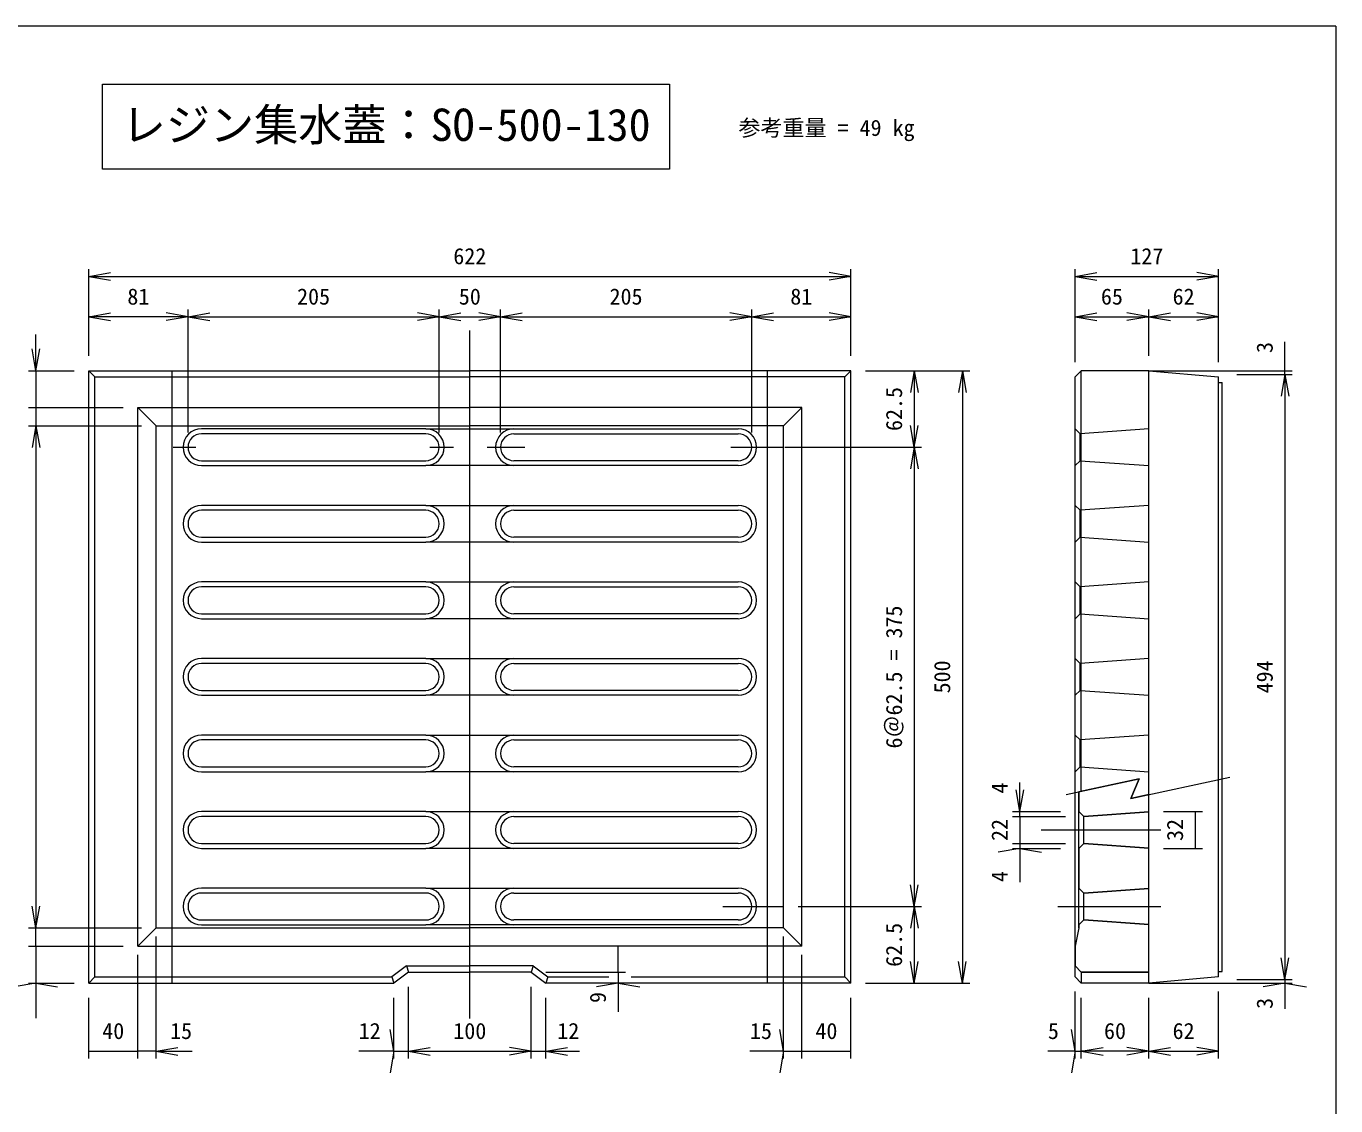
# Model space of a CAD drawing. Units: millimetres on the paper, scale 1:6. Extents: x 70 to 700, y 33 to 686.
# Drawn here: x 521.8 to 699.9, y 160.1 to 307 of the extents above; entities that cross this region are included whole.
import ezdxf
from ezdxf.enums import TextEntityAlignment as Align

# ---------------------------------------------------------------- set-up
doc = ezdxf.new("R2010")
doc.units = ezdxf.units.MM
doc.layers.add('シート4', color=4, linetype='Continuous', lineweight=18)
doc.styles.add('ＭＳ ゴシック-5.0-0.0', font='')
doc.styles.get('ＭＳ ゴシック-5.0-0.0').set_extended_font_data('ＭＳ ゴシック-5.0-0.0')

msp = doc.modelspace()

# ---------------------------------------------------------------- linework, layer by layer
at = {"layer": 'シート4', "color": 2}
for p, q in [((699.902, 307.023), (75.152, 307.023)), ((699.902, 307.023), (699.902, 33.285)), ((530.289, 260.142), (582.122, 260.142)), ((530.289, 176.809), (530.289, 260.142)), ((633.956, 260.142), (582.122, 260.142)), ((633.956, 176.809), (633.956, 260.142)), ((665.289, 260.142), (664.455, 259.309)), ((665.289, 202.903), (665.289, 260.142)), ((674.455, 260.142), (665.289, 260.142)), ((674.455, 176.809), (674.455, 260.142)), ((674.455, 260.142), (683.955, 259.309)), ((664.455, 177.642), (664.455, 259.309)), ((683.955, 177.642), (683.955, 259.309)), ((683.955, 258.551), (684.455, 258.551)), ((684.455, 178.4), (684.455, 258.551)), ((576.122, 251.559), (545.622, 251.559)), ((588.122, 251.559), (618.622, 251.559)), ((545.622, 247.892), (576.122, 247.892)), ((618.622, 247.892), (588.122, 247.892)), ((576.122, 241.142), (545.622, 241.142)), ((588.122, 241.142), (618.622, 241.142)), ((545.622, 237.476), (576.122, 237.476)), ((618.622, 237.476), (588.122, 237.476)), ((576.122, 230.726), (545.622, 230.726)), ((588.122, 230.726), (618.622, 230.726)), ((545.622, 227.059), (576.122, 227.059)), ((618.622, 227.059), (588.122, 227.059)), ((576.122, 220.309), (545.622, 220.309)), ((588.122, 220.309), (618.622, 220.309)), ((545.622, 216.642), (576.122, 216.642)), ((618.622, 216.642), (588.122, 216.642)), ((576.122, 209.892), (545.622, 209.892)), ((588.122, 209.892), (618.622, 209.892)), ((545.622, 206.226), (576.122, 206.226)), ((618.622, 206.226), (588.122, 206.226)), ((672.004, 201.933), (685.482, 204.847)), ((663.242, 202.461), (673.174, 204.608)), ((673.174, 204.608), (672.004, 201.933)), ((664.955, 184.309), (664.955, 202.831)), ((664.955, 200.142), (665.622, 199.476)), ((674.455, 200.106), (665.622, 199.476)), ((576.122, 199.476), (545.622, 199.476)), ((588.122, 199.476), (618.622, 199.476)), ((665.622, 195.809), (665.622, 199.476)), ((545.622, 195.809), (576.122, 195.809)), ((618.622, 195.809), (588.122, 195.809)), ((665.622, 195.809), (664.955, 195.142)), ((665.622, 195.809), (674.455, 195.178)), ((576.122, 189.059), (545.622, 189.059)), ((588.122, 189.059), (618.622, 189.059)), ((664.955, 189.726), (665.622, 189.059)), ((674.455, 189.69), (665.622, 189.059)), ((665.622, 185.392), (665.622, 189.059)), ((545.622, 185.392), (576.122, 185.392)), ((618.622, 185.392), (588.122, 185.392)), ((665.622, 185.392), (664.955, 184.726)), ((665.622, 185.392), (674.455, 184.761)), ((664.955, 184.309), (664.455, 181.809)), ((573.789, 178.309), (571.789, 176.809)), ((573.789, 178.309), (582.122, 178.309)), ((590.456, 178.309), (582.122, 178.309)), ((590.456, 178.309), (592.456, 176.809)), ((664.455, 179.142), (665.289, 178.309)), ((665.289, 178.309), (665.289, 176.809)), ((674.455, 178.309), (665.289, 178.309)), ((683.955, 178.4), (684.455, 178.4)), ((530.289, 176.809), (571.789, 176.809)), ((633.956, 176.809), (592.456, 176.809)), ((664.455, 177.642), (665.289, 176.809)), ((674.455, 176.809), (665.289, 176.809)), ((683.955, 177.642), (674.455, 176.809))]:
    msp.add_line(p, q, dxfattribs=at)
at = {"layer": 'シート4'}
for p, q in [((532.171, 299.115), (609.292, 299.115)), ((532.171, 287.547), (532.171, 299.115)), ((609.292, 299.115), (609.292, 287.547)), ((609.292, 287.547), (532.171, 287.547)), ((530.289, 262.142), (530.289, 273.97)), ((530.289, 272.97), (533.243, 273.491)), ((530.289, 272.97), (533.243, 272.449)), ((530.289, 272.97), (633.956, 272.97)), ((633.956, 272.97), (631.001, 273.491)), ((633.956, 272.97), (631.001, 272.449)), ((633.956, 262.142), (633.956, 273.97)), ((664.455, 261.309), (664.455, 273.97)), ((664.455, 272.97), (667.41, 273.491)), ((664.455, 272.97), (667.41, 272.449)), ((664.455, 272.97), (683.955, 272.97)), ((683.955, 272.97), (681.001, 273.491)), ((683.955, 272.97), (681.001, 272.449)), ((683.955, 261.309), (683.955, 273.97)), ((530.289, 267.472), (533.243, 267.993)), ((530.289, 267.472), (533.243, 266.951)), ((543.789, 267.472), (530.289, 267.472)), ((543.789, 267.472), (540.834, 267.993)), ((543.789, 267.472), (540.834, 266.951)), ((543.789, 251.726), (543.789, 268.472)), ((543.789, 267.472), (546.743, 267.993)), ((543.789, 267.472), (546.743, 266.951)), ((543.789, 267.472), (577.956, 267.472)), ((577.956, 267.472), (575.001, 267.993)), ((577.956, 267.472), (575.001, 266.951)), ((577.956, 251.726), (577.956, 268.472)), ((577.956, 267.472), (580.91, 267.993)), ((577.956, 267.472), (580.91, 266.951)), ((577.956, 267.472), (586.289, 267.472)), ((586.289, 267.472), (583.334, 267.993)), ((586.289, 267.472), (583.334, 266.951)), ((586.289, 251.726), (586.289, 268.472)), ((586.289, 267.472), (589.243, 267.993)), ((586.289, 267.472), (589.243, 266.951)), ((586.289, 267.472), (620.456, 267.472)), ((620.456, 267.472), (617.501, 267.993)), ((620.456, 267.472), (617.501, 266.951)), ((620.456, 251.726), (620.456, 268.472)), ((620.456, 267.472), (623.41, 267.993)), ((620.456, 267.472), (623.41, 266.951)), ((620.456, 267.472), (633.956, 267.472)), ((633.956, 267.472), (631.001, 267.993)), ((633.956, 267.472), (631.001, 266.951)), ((664.455, 267.472), (667.41, 267.993)), ((664.455, 267.472), (667.41, 266.951)), ((664.455, 267.472), (674.455, 267.472)), ((674.455, 267.472), (671.501, 267.993)), ((674.455, 267.472), (671.501, 266.951)), ((674.455, 262.142), (674.455, 268.472)), ((674.455, 267.472), (677.41, 267.993)), ((674.455, 267.472), (677.41, 266.951)), ((674.455, 267.472), (683.955, 267.472)), ((683.955, 267.472), (681.001, 267.993)), ((683.955, 267.472), (681.001, 266.951)), ((582.122, 171.973), (582.122, 265.593)), ((523.091, 260.142), (523.091, 265.063)), ((692.981, 260.142), (692.981, 264.051)), ((523.091, 260.142), (522.57, 263.097)), ((523.091, 260.142), (523.612, 263.097)), ((522.091, 260.142), (528.289, 260.142)), ((523.091, 260.142), (523.091, 255.142)), ((530.289, 260.142), (531.122, 259.309)), ((541.622, 176.809), (541.622, 260.142)), ((622.622, 176.809), (622.622, 260.142)), ((633.956, 260.142), (633.122, 259.309)), ((635.956, 260.142), (650.115, 260.142)), ((642.567, 260.142), (642.046, 257.188)), ((642.567, 260.142), (643.088, 257.188)), ((642.567, 260.142), (642.567, 249.726)), ((649.115, 260.142), (648.594, 257.188)), ((649.115, 260.142), (649.636, 257.188)), ((649.115, 260.142), (649.115, 176.809)), ((674.455, 260.142), (693.981, 260.142)), ((692.981, 259.642), (692.981, 260.142)), ((531.122, 259.309), (582.122, 259.309)), ((531.122, 177.642), (531.122, 259.309)), ((633.122, 259.309), (582.122, 259.309)), ((633.122, 177.642), (633.122, 259.309)), ((686.455, 259.642), (693.981, 259.642)), ((692.981, 259.642), (692.46, 256.688)), ((692.981, 259.642), (693.502, 256.688)), ((692.981, 259.642), (692.981, 177.309)), ((522.091, 255.142), (534.956, 255.142)), ((523.091, 255.142), (523.091, 252.642)), ((536.956, 255.142), (539.456, 252.642)), ((536.956, 255.142), (582.122, 255.142)), ((536.956, 181.809), (536.956, 255.142)), ((627.289, 255.142), (582.122, 255.142)), ((627.289, 255.142), (624.789, 252.642)), ((627.289, 181.809), (627.289, 255.142)), ((522.091, 252.642), (537.456, 252.642)), ((523.091, 252.642), (522.57, 249.688)), ((523.091, 252.642), (523.612, 249.688)), ((523.091, 252.642), (523.091, 184.309)), ((539.456, 252.642), (582.122, 252.642)), ((539.456, 184.309), (539.456, 252.642)), ((576.122, 252.226), (545.622, 252.226)), ((576.122, 252.226), (588.122, 252.226)), ((624.789, 252.642), (582.122, 252.642)), ((588.122, 252.226), (618.622, 252.226)), ((624.789, 184.309), (624.789, 252.642)), ((642.567, 249.726), (642.046, 252.68)), ((642.567, 249.726), (643.088, 252.68)), ((664.455, 252.226), (665.122, 251.559)), ((674.455, 252.226), (665.122, 251.559)), ((665.122, 247.892), (665.122, 251.559)), ((541.785, 249.726), (544.845, 249.726)), ((576.693, 249.726), (579.915, 249.726)), ((584.48, 249.726), (589.616, 249.726)), ((617.616, 249.726), (624.789, 249.726)), ((624.956, 249.726), (643.567, 249.726)), ((642.567, 249.726), (642.046, 246.771)), ((642.567, 249.726), (643.088, 246.771)), ((642.567, 249.726), (642.567, 187.226)), ((665.122, 247.892), (664.455, 247.226)), ((665.122, 247.892), (674.455, 247.226)), ((545.622, 247.226), (576.122, 247.226)), ((588.122, 247.226), (576.122, 247.226)), ((618.622, 247.226), (588.122, 247.226)), ((576.122, 241.809), (545.622, 241.809)), ((576.122, 241.809), (588.122, 241.809)), ((588.122, 241.809), (618.622, 241.809)), ((664.455, 241.809), (665.122, 241.142)), ((674.455, 241.809), (665.122, 241.142)), ((665.122, 237.476), (665.122, 241.142)), ((665.122, 237.476), (664.455, 236.809)), ((665.122, 237.476), (674.455, 236.809)), ((545.622, 236.809), (576.122, 236.809)), ((588.122, 236.809), (576.122, 236.809)), ((618.622, 236.809), (588.122, 236.809)), ((576.122, 231.392), (545.622, 231.392)), ((576.122, 231.392), (588.122, 231.392)), ((588.122, 231.392), (618.622, 231.392)), ((664.455, 231.392), (665.122, 230.726)), ((674.455, 231.392), (665.122, 230.726)), ((665.122, 227.059), (665.122, 230.726)), ((545.622, 226.392), (576.122, 226.392)), ((588.122, 226.392), (576.122, 226.392)), ((618.622, 226.392), (588.122, 226.392)), ((665.122, 227.059), (664.455, 226.392)), ((665.122, 227.059), (674.455, 226.392)), ((576.122, 220.976), (545.622, 220.976)), ((576.122, 220.976), (588.122, 220.976)), ((588.122, 220.976), (618.622, 220.976)), ((664.455, 220.976), (665.122, 220.309)), ((674.455, 220.976), (665.122, 220.309)), ((665.122, 216.642), (665.122, 220.309)), ((545.622, 215.976), (576.122, 215.976)), ((588.122, 215.976), (576.122, 215.976)), ((618.622, 215.976), (588.122, 215.976)), ((665.122, 216.642), (664.455, 215.976)), ((665.122, 216.642), (674.455, 215.976)), ((576.122, 210.559), (545.622, 210.559)), ((576.122, 210.559), (588.122, 210.559)), ((588.122, 210.559), (618.622, 210.559)), ((664.455, 210.559), (665.122, 209.892)), ((674.455, 210.559), (665.122, 209.892)), ((665.122, 206.226), (665.122, 209.892)), ((545.622, 205.559), (576.122, 205.559)), ((588.122, 205.559), (576.122, 205.559)), ((618.622, 205.559), (588.122, 205.559)), ((665.122, 206.226), (664.455, 205.559)), ((665.122, 206.226), (674.455, 205.559)), ((656.927, 200.142), (656.406, 203.097)), ((656.927, 200.142), (656.927, 204.105)), ((656.927, 200.142), (657.448, 203.097)), ((576.122, 200.142), (545.622, 200.142)), ((576.122, 200.142), (588.122, 200.142)), ((588.122, 200.142), (618.622, 200.142)), ((655.927, 200.142), (662.455, 200.142)), ((656.927, 199.476), (656.927, 200.142)), ((676.455, 200.142), (681.78, 200.142)), ((680.78, 200.142), (680.78, 195.142)), ((655.927, 199.476), (663.122, 199.476)), ((656.927, 199.476), (656.927, 195.809)), ((659.837, 197.642), (676.094, 197.642)), ((545.622, 195.142), (576.122, 195.142)), ((588.122, 195.142), (576.122, 195.142)), ((618.622, 195.142), (588.122, 195.142)), ((656.927, 195.142), (653.972, 194.621)), ((655.927, 195.809), (663.122, 195.809)), ((655.927, 195.142), (662.455, 195.142)), ((656.927, 195.809), (656.927, 195.142)), ((656.927, 195.142), (659.881, 194.621)), ((656.927, 195.142), (656.927, 190.556)), ((676.455, 195.142), (681.78, 195.142)), ((576.122, 189.726), (545.622, 189.726)), ((576.122, 189.726), (588.122, 189.726)), ((588.122, 189.726), (618.622, 189.726)), ((642.567, 187.226), (642.046, 190.18)), ((642.567, 187.226), (643.088, 190.18)), ((523.091, 184.309), (522.57, 187.263)), ((523.091, 184.309), (523.612, 187.263)), ((616.534, 187.226), (624.789, 187.226)), ((626.789, 187.226), (643.567, 187.226)), ((642.567, 187.226), (642.046, 184.271)), ((642.567, 187.226), (643.088, 184.271)), ((642.567, 187.226), (642.567, 176.809)), ((662.091, 187.226), (676.094, 187.226)), ((522.091, 184.309), (537.456, 184.309)), ((523.091, 181.809), (523.091, 184.309)), ((539.456, 184.309), (536.956, 181.809)), ((539.456, 184.309), (582.122, 184.309)), ((545.622, 184.726), (576.122, 184.726)), ((588.122, 184.726), (576.122, 184.726)), ((624.789, 184.309), (582.122, 184.309)), ((618.622, 184.726), (588.122, 184.726)), ((624.789, 184.309), (627.289, 181.809)), ((522.091, 181.809), (534.956, 181.809)), ((523.091, 181.809), (523.091, 176.809)), ((536.956, 181.809), (582.122, 181.809)), ((539.456, 166.532), (539.456, 183.142)), ((627.289, 181.809), (582.122, 181.809)), ((602.289, 178.309), (602.289, 181.806)), ((624.789, 166.532), (624.789, 183.142)), ((536.956, 166.532), (536.956, 180.642)), ((627.289, 166.532), (627.289, 180.642)), ((692.981, 177.309), (692.46, 180.263)), ((692.981, 177.309), (693.502, 180.263)), ((573.511, 179.142), (571.511, 177.642)), ((573.511, 179.142), (573.789, 178.309)), ((573.511, 179.142), (582.122, 179.142)), ((590.733, 179.142), (582.122, 179.142)), ((590.733, 179.142), (590.456, 178.309)), ((590.733, 179.142), (592.733, 177.642)), ((592.456, 178.309), (603.289, 178.309)), ((602.289, 178.309), (602.289, 176.809)), ((642.567, 176.809), (642.046, 179.763)), ((642.567, 176.809), (643.088, 179.763)), ((649.115, 176.809), (648.594, 179.763)), ((649.115, 176.809), (649.636, 179.763)), ((523.091, 176.809), (520.137, 176.288)), ((522.091, 176.809), (528.289, 176.809)), ((523.091, 176.809), (526.045, 176.288)), ((523.091, 176.809), (523.091, 172.017)), ((531.122, 177.642), (530.289, 176.809)), ((531.122, 177.642), (571.511, 177.642)), ((571.511, 177.642), (571.789, 176.809)), ((592.733, 177.642), (592.456, 176.809)), ((592.733, 177.642), (601.024, 177.642)), ((602.289, 176.809), (599.335, 176.288)), ((602.289, 176.809), (599.335, 176.288)), ((602.289, 176.809), (605.244, 176.288)), ((602.289, 176.809), (602.289, 172.895)), ((602.289, 176.809), (605.244, 176.288)), ((602.289, 176.809), (602.289, 174.1)), ((604.058, 177.642), (633.122, 177.642)), ((633.122, 177.642), (633.956, 176.809)), ((635.956, 176.809), (650.115, 176.809)), ((674.455, 176.809), (693.981, 176.809)), ((686.455, 177.309), (693.981, 177.309)), ((692.981, 176.809), (690.027, 176.288)), ((692.981, 177.309), (692.981, 176.809)), ((692.981, 176.809), (695.936, 176.288)), ((692.981, 176.809), (692.981, 173.291)), ((530.289, 166.532), (530.289, 174.809)), ((571.789, 166.532), (571.789, 174.809)), ((573.789, 166.532), (573.789, 176.309)), ((590.456, 166.532), (590.456, 176.309)), ((592.456, 166.532), (592.456, 174.809)), ((633.956, 166.532), (633.956, 174.809)), ((664.455, 166.532), (664.455, 175.642)), ((665.289, 166.532), (665.289, 174.809)), ((674.455, 166.532), (674.455, 174.809)), ((683.955, 166.532), (683.955, 175.642)), ((571.789, 167.532), (571.268, 170.487)), ((624.789, 167.532), (624.268, 170.487)), ((664.455, 167.532), (663.934, 170.487)), ((530.289, 167.532), (536.956, 167.532)), ((539.456, 167.532), (536.956, 167.532)), ((539.456, 167.532), (542.41, 168.053)), ((539.456, 167.532), (542.41, 167.011)), ((539.456, 167.532), (544.35, 167.532)), ((571.789, 167.532), (567.002, 167.532)), ((571.789, 167.532), (571.268, 164.578)), ((571.789, 167.532), (573.789, 167.532)), ((573.789, 167.532), (576.743, 168.053)), ((573.789, 167.532), (576.743, 167.011)), ((573.789, 167.532), (590.456, 167.532)), ((590.456, 167.532), (587.501, 168.053)), ((590.456, 167.532), (587.501, 167.011)), ((590.456, 167.532), (592.456, 167.532)), ((592.456, 167.532), (595.41, 168.053)), ((592.456, 167.532), (595.41, 167.011)), ((592.456, 167.532), (597.015, 167.532)), ((624.789, 167.532), (620.221, 167.532)), ((624.789, 167.532), (624.268, 164.578)), ((624.789, 167.532), (627.289, 167.532)), ((627.289, 167.532), (633.956, 167.532)), ((664.455, 167.532), (660.743, 167.532)), ((664.455, 167.532), (663.934, 164.578)), ((664.455, 167.532), (665.289, 167.532)), ((665.289, 167.532), (668.243, 168.053)), ((665.289, 167.532), (668.243, 167.011)), ((674.455, 167.532), (665.289, 167.532)), ((674.455, 167.532), (671.501, 168.053)), ((674.455, 167.532), (671.501, 167.011)), ((674.455, 167.532), (677.41, 168.053)), ((674.455, 167.532), (677.41, 167.011)), ((674.455, 167.532), (683.955, 167.532)), ((683.955, 167.532), (681.001, 168.053)), ((683.955, 167.532), (681.001, 167.011))]:
    msp.add_line(p, q, dxfattribs=at)
at = {"layer": 'シート4', "color": 9}
for p, q in [((673.174, 204.608), (664.955, 202.831)), ((672.004, 201.933), (673.174, 204.608)), ((664.955, 202.831), (664.955, 200.142)), ((674.455, 202.463), (672.004, 201.933)), ((674.455, 200.106), (674.455, 202.463)), ((664.955, 200.142), (665.622, 199.476)), ((665.622, 199.476), (674.455, 200.106)), ((665.622, 195.809), (664.955, 195.142)), ((664.955, 195.142), (664.955, 189.726)), ((674.455, 195.178), (665.622, 195.809)), ((674.455, 189.69), (674.455, 195.178)), ((664.955, 189.726), (665.622, 189.059)), ((665.622, 189.059), (674.455, 189.69)), ((665.622, 185.392), (664.955, 184.726)), ((674.455, 184.761), (665.622, 185.392)), ((664.955, 184.309), (664.455, 181.809)), ((664.955, 184.726), (664.955, 184.309)), ((674.455, 178.309), (674.455, 184.761)), ((664.455, 181.809), (664.455, 179.142)), ((664.455, 179.142), (665.289, 178.309)), ((665.289, 178.309), (674.455, 178.309))]:
    msp.add_line(p, q, dxfattribs=at)
at = {"layer": 'シート4'}
for centre, start, end in [((545.622, 249.726), 90, 270), ((576.122, 249.726), 270, 90), ((588.122, 249.726), 90, 270), ((618.622, 249.726), 270, 90), ((545.622, 239.309), 90, 270), ((576.122, 239.309), 270, 90), ((588.122, 239.309), 90, 270), ((618.622, 239.309), 270, 90), ((545.622, 228.892), 90, 270), ((576.122, 228.892), 270, 90), ((588.122, 228.892), 90, 270), ((618.622, 228.892), 270, 90), ((545.622, 218.476), 90, 270), ((576.122, 218.476), 270, 90), ((588.122, 218.476), 90, 270), ((618.622, 218.476), 270, 90), ((545.622, 208.059), 90, 270), ((576.122, 208.059), 270, 90), ((588.122, 208.059), 90, 270), ((618.622, 208.059), 270, 90), ((545.622, 197.642), 90, 270), ((576.122, 197.642), 270, 90), ((588.122, 197.642), 90, 270), ((618.622, 197.642), 270, 90), ((545.622, 187.226), 90, 270), ((576.122, 187.226), 270, 90), ((588.122, 187.226), 90, 270), ((618.622, 187.226), 270, 90)]:
    msp.add_arc(centre, 2.5, start, end, dxfattribs=at)
at = {"layer": 'シート4', "color": 2}
for centre, start, end in [((545.622, 249.726), 90, 270), ((576.122, 249.726), 270, 90), ((588.122, 249.726), 90, 270), ((618.622, 249.726), 270, 90), ((545.622, 239.309), 90, 270), ((576.122, 239.309), 270, 90), ((588.122, 239.309), 90, 270), ((618.622, 239.309), 270, 90), ((545.622, 228.892), 90, 270), ((576.122, 228.892), 270, 90), ((588.122, 228.892), 90, 270), ((618.622, 228.892), 270, 90), ((545.622, 218.476), 90, 270), ((576.122, 218.476), 270, 90), ((588.122, 218.476), 90, 270), ((618.622, 218.476), 270, 90), ((545.622, 208.059), 90, 270), ((576.122, 208.059), 270, 90), ((588.122, 208.059), 90, 270), ((618.622, 208.059), 270, 90), ((545.622, 197.642), 90, 270), ((576.122, 197.642), 270, 90), ((588.122, 197.642), 90, 270), ((618.622, 197.642), 270, 90), ((545.622, 187.226), 90, 270), ((576.122, 187.226), 270, 90), ((588.122, 187.226), 90, 270), ((618.622, 187.226), 270, 90)]:
    msp.add_arc(centre, 1.833, start, end, dxfattribs=at)

# ---------------------------------------------------------------- texts
at = {"layer": 'シート4', "color": 7, "style": 'ＭＳ ゴシック-5.0-0.0'}
for s, height, p in [('レジン集水蓋：SO-500-130', 4.399, (534.78, 290.085)), ('参考重量 = 49 kg', 2.199, (618.645, 291.429)), ('622', 2.199, (579.872, 273.97)), ('127', 2.199, (671.955, 273.97)), ('81', 2.199, (535.539, 268.472)), ('205', 2.199, (558.622, 268.472)), ('50', 2.199, (580.622, 268.472)), ('205', 2.199, (601.122, 268.472)), ('81', 2.199, (625.706, 268.472)), ('65', 2.199, (667.955, 268.472)), ('62', 2.199, (677.705, 268.472)), ('40', 2.199, (532.122, 168.532)), ('15', 2.199, (541.35, 168.532)), ('12', 2.199, (567.002, 168.532)), ('100', 2.199, (579.872, 168.532)), ('12', 2.199, (594.015, 168.532)), ('15', 2.199, (620.221, 168.532)), ('40', 2.199, (629.122, 168.532)), ('5', 2.199, (660.743, 168.532)), ('60', 2.199, (668.372, 168.532)), ('62', 2.199, (677.705, 168.532))]:
    msp.add_text(s, height=height, dxfattribs=at).set_placement(p, align=Align.BOTTOM_LEFT)
for s, p in [('3', (691.981, 262.551)), ('62.5', (641.567, 251.934)), ('6＠62.5 = 375', (641.567, 208.726)), ('500', (648.115, 216.226)), ('494', (691.981, 216.226)), ('4', (655.927, 202.605)), ('22', (655.927, 196.142)), ('32', (679.78, 196.142)), ('4', (655.927, 190.556)), ('62.5', (641.567, 179.017)), ('9', (601.289, 174.1)), ('3', (691.981, 173.291))]:
    msp.add_text(s, height=2.199, rotation=90, dxfattribs=at).set_placement(p, align=Align.BOTTOM_LEFT)

doc.saveas('drawing.dxf')
